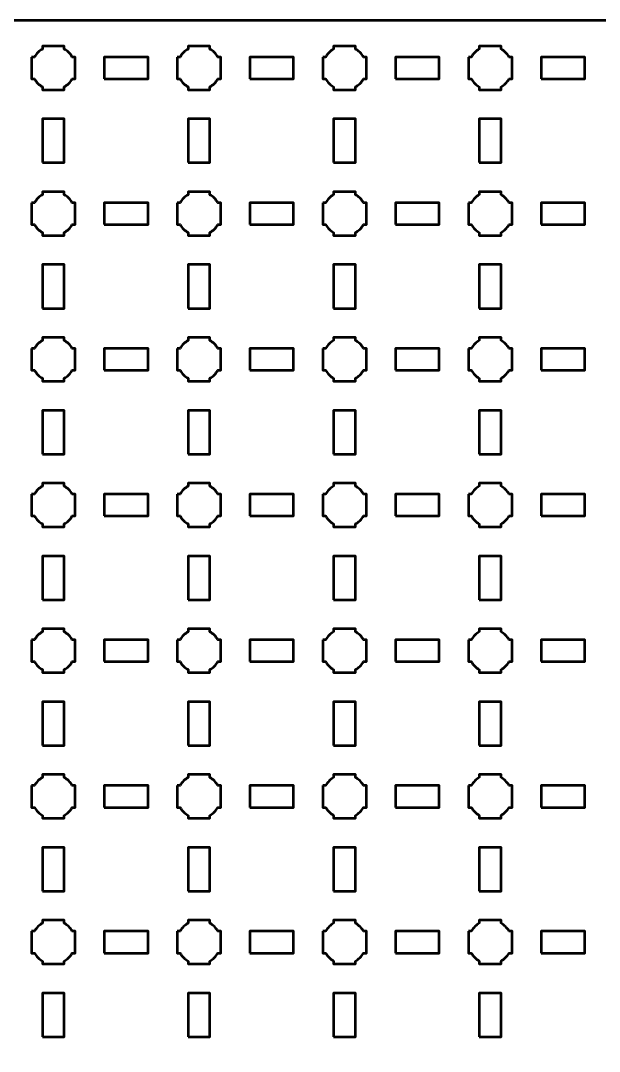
# Model space of a CAD drawing. Header units: centimetres. Extents: x -40.1 to 19.1, y -44.5 to 14.8.
# Drawn here: x -3.95 to 4, y 0.65 to 14.8 of the extents above; entities that cross this region are included whole.
import ezdxf

# ---------------------------------------------------------------- set-up
doc = ezdxf.new("R2010")
doc.units = ezdxf.units.CM
doc.header["$MEASUREMENT"] = 0
doc.layers.add('Layer 1', color=7, linetype='Continuous')

msp = doc.modelspace()

# ---------------------------------------------------------------- linework, layer by layer
at = {"layer": 'Layer 1', "color": 250, "lineweight": 53}
for points in [[(-2.8, 14), (-2.2, 14), (-2.2, 14.3), (-2.8, 14.3), (-2.8, 14)], [(-0.8, 14), (-0.2, 14), (-0.2, 14.3), (-0.8, 14.3), (-0.8, 14)], [(1.2, 14), (1.8, 14), (1.8, 14.3), (1.2, 14.3), (1.2, 14)], [(3.2, 14), (3.8, 14), (3.8, 14.3), (3.2, 14.3), (3.2, 14)], [(-3.65, 12.85), (-3.35, 12.85), (-3.35, 13.45), (-3.65, 13.45), (-3.65, 12.85)], [(-1.65, 12.85), (-1.35, 12.85), (-1.35, 13.45), (-1.65, 13.45), (-1.65, 12.85)], [(0.35, 12.85), (0.65, 12.85), (0.65, 13.45), (0.35, 13.45), (0.35, 12.85)], [(2.35, 12.85), (2.65, 12.85), (2.65, 13.45), (2.35, 13.45), (2.35, 12.85)], [(-2.8, 12), (-2.2, 12), (-2.2, 12.3), (-2.8, 12.3), (-2.8, 12)], [(-0.8, 12), (-0.2, 12), (-0.2, 12.3), (-0.8, 12.3), (-0.8, 12)], [(1.2, 12), (1.8, 12), (1.8, 12.3), (1.2, 12.3), (1.2, 12)], [(3.2, 12), (3.8, 12), (3.8, 12.3), (3.2, 12.3), (3.2, 12)], [(-3.65, 10.85), (-3.35, 10.85), (-3.35, 11.45), (-3.65, 11.45), (-3.65, 10.85)], [(-1.65, 10.85), (-1.35, 10.85), (-1.35, 11.45), (-1.65, 11.45), (-1.65, 10.85)], [(0.35, 10.85), (0.65, 10.85), (0.65, 11.45), (0.35, 11.45), (0.35, 10.85)], [(2.35, 10.85), (2.65, 10.85), (2.65, 11.45), (2.35, 11.45), (2.35, 10.85)], [(-2.8, 10), (-2.2, 10), (-2.2, 10.3), (-2.8, 10.3), (-2.8, 10)], [(-0.8, 10), (-0.2, 10), (-0.2, 10.3), (-0.8, 10.3), (-0.8, 10)], [(1.2, 10), (1.8, 10), (1.8, 10.3), (1.2, 10.3), (1.2, 10)], [(3.2, 10), (3.8, 10), (3.8, 10.3), (3.2, 10.3), (3.2, 10)], [(-3.65, 8.85), (-3.35, 8.85), (-3.35, 9.45), (-3.65, 9.45), (-3.65, 8.85)], [(-1.65, 8.85), (-1.35, 8.85), (-1.35, 9.45), (-1.65, 9.45), (-1.65, 8.85)], [(0.35, 8.85), (0.65, 8.85), (0.65, 9.45), (0.35, 9.45), (0.35, 8.85)], [(2.35, 8.85), (2.65, 8.85), (2.65, 9.45), (2.35, 9.45), (2.35, 8.85)], [(-2.8, 8), (-2.2, 8), (-2.2, 8.3), (-2.8, 8.3), (-2.8, 8)], [(-0.8, 8), (-0.2, 8), (-0.2, 8.3), (-0.8, 8.3), (-0.8, 8)], [(1.2, 8), (1.8, 8), (1.8, 8.3), (1.2, 8.3), (1.2, 8)], [(3.2, 8), (3.8, 8), (3.8, 8.3), (3.2, 8.3), (3.2, 8)], [(-3.65, 6.85), (-3.35, 6.85), (-3.35, 7.45), (-3.65, 7.45), (-3.65, 6.85)], [(-1.65, 6.85), (-1.35, 6.85), (-1.35, 7.45), (-1.65, 7.45), (-1.65, 6.85)], [(0.35, 6.85), (0.65, 6.85), (0.65, 7.45), (0.35, 7.45), (0.35, 6.85)], [(2.35, 6.85), (2.65, 6.85), (2.65, 7.45), (2.35, 7.45), (2.35, 6.85)], [(-2.8, 6), (-2.2, 6), (-2.2, 6.3), (-2.8, 6.3), (-2.8, 6)], [(-0.8, 6), (-0.2, 6), (-0.2, 6.3), (-0.8, 6.3), (-0.8, 6)], [(1.2, 6), (1.8, 6), (1.8, 6.3), (1.2, 6.3), (1.2, 6)], [(3.2, 6), (3.8, 6), (3.8, 6.3), (3.2, 6.3), (3.2, 6)], [(-3.65, 4.85), (-3.35, 4.85), (-3.35, 5.45), (-3.65, 5.45), (-3.65, 4.85)], [(-1.65, 4.85), (-1.35, 4.85), (-1.35, 5.45), (-1.65, 5.45), (-1.65, 4.85)], [(0.35, 4.85), (0.65, 4.85), (0.65, 5.45), (0.35, 5.45), (0.35, 4.85)], [(2.35, 4.85), (2.65, 4.85), (2.65, 5.45), (2.35, 5.45), (2.35, 4.85)], [(-2.8, 4), (-2.2, 4), (-2.2, 4.3), (-2.8, 4.3), (-2.8, 4)], [(-0.8, 4), (-0.2, 4), (-0.2, 4.3), (-0.8, 4.3), (-0.8, 4)], [(1.2, 4), (1.8, 4), (1.8, 4.3), (1.2, 4.3), (1.2, 4)], [(3.2, 4), (3.8, 4), (3.8, 4.3), (3.2, 4.3), (3.2, 4)], [(-3.65, 2.85), (-3.35, 2.85), (-3.35, 3.45), (-3.65, 3.45), (-3.65, 2.85)], [(-1.65, 2.85), (-1.35, 2.85), (-1.35, 3.45), (-1.65, 3.45), (-1.65, 2.85)], [(0.35, 2.85), (0.65, 2.85), (0.65, 3.45), (0.35, 3.45), (0.35, 2.85)], [(2.35, 2.85), (2.65, 2.85), (2.65, 3.45), (2.35, 3.45), (2.35, 2.85)], [(-2.8, 2), (-2.2, 2), (-2.2, 2.3), (-2.8, 2.3), (-2.8, 2)], [(-0.8, 2), (-0.2, 2), (-0.2, 2.3), (-0.8, 2.3), (-0.8, 2)], [(1.2, 2), (1.8, 2), (1.8, 2.3), (1.2, 2.3), (1.2, 2)], [(3.2, 2), (3.8, 2), (3.8, 2.3), (3.2, 2.3), (3.2, 2)], [(-3.65, 0.85), (-3.35, 0.85), (-3.35, 1.45), (-3.65, 1.45), (-3.65, 0.85)], [(-1.65, 0.85), (-1.35, 0.85), (-1.35, 1.45), (-1.65, 1.45), (-1.65, 0.85)], [(0.35, 0.85), (0.65, 0.85), (0.65, 1.45), (0.35, 1.45), (0.35, 0.85)], [(2.35, 0.85), (2.65, 0.85), (2.65, 1.45), (2.35, 1.45), (2.35, 0.85)]]:
    msp.add_lwpolyline(points, close=True, dxfattribs=at)
msp.add_open_spline([(-40.15, -44), (-40.15, -44), (-40.15, 14.3), (-40.15, 14.3), (-40.15, 14.3), (-40.15, 14.57609), (-39.92609, 14.8), (-39.65, 14.8), (-39.65, 14.8), (-39.65, 14.8), (18.65, 14.8), (18.65, 14.8), (18.65, 14.8), (18.92609, 14.8), (19.15, 14.57609), (19.15, 14.3), (19.15, 14.3), (19.15, 14.3), (19.15, -44), (19.15, -44), (19.15, -44), (19.15, -44.27609), (18.92609, -44.5), (18.65, -44.5), (18.65, -44.5), (18.65, -44.5), (-39.65, -44.5), (-39.65, -44.5), (-39.65, -44.5), (-39.92609, -44.5), (-40.15, -44.27609), (-40.15, -44)], degree=3, knots=[0, 0, 0, 0, 0.125, 0.125, 0.125, 0.125, 0.25, 0.25, 0.25, 0.25, 0.375, 0.375, 0.375, 0.375, 0.5, 0.5, 0.5, 0.5, 0.625, 0.625, 0.625, 0.625, 0.75, 0.75, 0.75, 0.75, 0.875, 0.875, 0.875, 0.875, 1, 1, 1, 1], dxfattribs=at)
at = {"layer": 'Layer 1', "lineweight": 53}
for points in [[(-3.8, 14.3), (-3.8, 14.3), (-3.75985, 14.3), (-3.75985, 14.3), (-3.75985, 14.3), (-3.7335, 14.34553), (-3.69553, 14.3835), (-3.65, 14.40985), (-3.65, 14.40985), (-3.65, 14.40985), (-3.65, 14.45), (-3.65, 14.45), (-3.65, 14.45), (-3.65, 14.45), (-3.5, 14.45), (-3.5, 14.45), (-3.5, 14.45), (-3.5, 14.45), (-3.35, 14.45), (-3.35, 14.45), (-3.35, 14.45), (-3.35, 14.45), (-3.35, 14.40985), (-3.35, 14.40985), (-3.35, 14.40985), (-3.30447, 14.3835), (-3.2665, 14.34553), (-3.24015, 14.3), (-3.24015, 14.3), (-3.24015, 14.3), (-3.2, 14.3), (-3.2, 14.3), (-3.2, 14.3), (-3.2, 14.3), (-3.2, 14.15), (-3.2, 14.15), (-3.2, 14.15), (-3.2, 14.15), (-3.2, 14), (-3.2, 14), (-3.2, 14), (-3.2, 14), (-3.24015, 14), (-3.24015, 14), (-3.24015, 14), (-3.2665, 13.95447), (-3.30447, 13.9165), (-3.35, 13.89015), (-3.35, 13.89015), (-3.35, 13.89015), (-3.35, 13.85), (-3.35, 13.85), (-3.35, 13.85), (-3.35, 13.85), (-3.5, 13.85), (-3.5, 13.85), (-3.5, 13.85), (-3.5, 13.85), (-3.65, 13.85), (-3.65, 13.85), (-3.65, 13.85), (-3.65, 13.85), (-3.65, 13.89015), (-3.65, 13.89015), (-3.65, 13.89015), (-3.69553, 13.9165), (-3.7335, 13.95447), (-3.75985, 14), (-3.75985, 14), (-3.75985, 14), (-3.8, 14), (-3.8, 14), (-3.8, 14), (-3.8, 14), (-3.8, 14.15), (-3.8, 14.15), (-3.8, 14.15), (-3.8, 14.15), (-3.8, 14.3), (-3.8, 14.3)], [(-1.8, 14.3), (-1.8, 14.3), (-1.75985, 14.3), (-1.75985, 14.3), (-1.75985, 14.3), (-1.7335, 14.34553), (-1.69553, 14.3835), (-1.65, 14.40985), (-1.65, 14.40985), (-1.65, 14.40985), (-1.65, 14.45), (-1.65, 14.45), (-1.65, 14.45), (-1.65, 14.45), (-1.5, 14.45), (-1.5, 14.45), (-1.5, 14.45), (-1.5, 14.45), (-1.35, 14.45), (-1.35, 14.45), (-1.35, 14.45), (-1.35, 14.45), (-1.35, 14.40985), (-1.35, 14.40985), (-1.35, 14.40985), (-1.30447, 14.3835), (-1.2665, 14.34553), (-1.24015, 14.3), (-1.24015, 14.3), (-1.24015, 14.3), (-1.2, 14.3), (-1.2, 14.3), (-1.2, 14.3), (-1.2, 14.3), (-1.2, 14.15), (-1.2, 14.15), (-1.2, 14.15), (-1.2, 14.15), (-1.2, 14), (-1.2, 14), (-1.2, 14), (-1.2, 14), (-1.24015, 14), (-1.24015, 14), (-1.24015, 14), (-1.2665, 13.95447), (-1.30447, 13.9165), (-1.35, 13.89015), (-1.35, 13.89015), (-1.35, 13.89015), (-1.35, 13.85), (-1.35, 13.85), (-1.35, 13.85), (-1.35, 13.85), (-1.5, 13.85), (-1.5, 13.85), (-1.5, 13.85), (-1.5, 13.85), (-1.65, 13.85), (-1.65, 13.85), (-1.65, 13.85), (-1.65, 13.85), (-1.65, 13.89015), (-1.65, 13.89015), (-1.65, 13.89015), (-1.69553, 13.9165), (-1.7335, 13.95447), (-1.75985, 14), (-1.75985, 14), (-1.75985, 14), (-1.8, 14), (-1.8, 14), (-1.8, 14), (-1.8, 14), (-1.8, 14.15), (-1.8, 14.15), (-1.8, 14.15), (-1.8, 14.15), (-1.8, 14.3), (-1.8, 14.3)], [(0.2, 14.3), (0.2, 14.3), (0.24015, 14.3), (0.24015, 14.3), (0.24015, 14.3), (0.2665, 14.34553), (0.30447, 14.3835), (0.35, 14.40985), (0.35, 14.40985), (0.35, 14.40985), (0.35, 14.45), (0.35, 14.45), (0.35, 14.45), (0.35, 14.45), (0.5, 14.45), (0.5, 14.45), (0.5, 14.45), (0.5, 14.45), (0.65, 14.45), (0.65, 14.45), (0.65, 14.45), (0.65, 14.45), (0.65, 14.40985), (0.65, 14.40985), (0.65, 14.40985), (0.69553, 14.3835), (0.7335, 14.34553), (0.75985, 14.3), (0.75985, 14.3), (0.75985, 14.3), (0.8, 14.3), (0.8, 14.3), (0.8, 14.3), (0.8, 14.3), (0.8, 14.15), (0.8, 14.15), (0.8, 14.15), (0.8, 14.15), (0.8, 14), (0.8, 14), (0.8, 14), (0.8, 14), (0.75985, 14), (0.75985, 14), (0.75985, 14), (0.7335, 13.95447), (0.69553, 13.9165), (0.65, 13.89015), (0.65, 13.89015), (0.65, 13.89015), (0.65, 13.85), (0.65, 13.85), (0.65, 13.85), (0.65, 13.85), (0.5, 13.85), (0.5, 13.85), (0.5, 13.85), (0.5, 13.85), (0.35, 13.85), (0.35, 13.85), (0.35, 13.85), (0.35, 13.85), (0.35, 13.89015), (0.35, 13.89015), (0.35, 13.89015), (0.30447, 13.9165), (0.2665, 13.95447), (0.24015, 14), (0.24015, 14), (0.24015, 14), (0.2, 14), (0.2, 14), (0.2, 14), (0.2, 14), (0.2, 14.15), (0.2, 14.15), (0.2, 14.15), (0.2, 14.15), (0.2, 14.3), (0.2, 14.3)], [(2.2, 14.3), (2.2, 14.3), (2.24015, 14.3), (2.24015, 14.3), (2.24015, 14.3), (2.2665, 14.34553), (2.30447, 14.3835), (2.35, 14.40985), (2.35, 14.40985), (2.35, 14.40985), (2.35, 14.45), (2.35, 14.45), (2.35, 14.45), (2.35, 14.45), (2.5, 14.45), (2.5, 14.45), (2.5, 14.45), (2.5, 14.45), (2.65, 14.45), (2.65, 14.45), (2.65, 14.45), (2.65, 14.45), (2.65, 14.40985), (2.65, 14.40985), (2.65, 14.40985), (2.69553, 14.3835), (2.7335, 14.34553), (2.75985, 14.3), (2.75985, 14.3), (2.75985, 14.3), (2.8, 14.3), (2.8, 14.3), (2.8, 14.3), (2.8, 14.3), (2.8, 14.15), (2.8, 14.15), (2.8, 14.15), (2.8, 14.15), (2.8, 14), (2.8, 14), (2.8, 14), (2.8, 14), (2.75985, 14), (2.75985, 14), (2.75985, 14), (2.7335, 13.95447), (2.69553, 13.9165), (2.65, 13.89015), (2.65, 13.89015), (2.65, 13.89015), (2.65, 13.85), (2.65, 13.85), (2.65, 13.85), (2.65, 13.85), (2.5, 13.85), (2.5, 13.85), (2.5, 13.85), (2.5, 13.85), (2.35, 13.85), (2.35, 13.85), (2.35, 13.85), (2.35, 13.85), (2.35, 13.89015), (2.35, 13.89015), (2.35, 13.89015), (2.30447, 13.9165), (2.2665, 13.95447), (2.24015, 14), (2.24015, 14), (2.24015, 14), (2.2, 14), (2.2, 14), (2.2, 14), (2.2, 14), (2.2, 14.15), (2.2, 14.15), (2.2, 14.15), (2.2, 14.15), (2.2, 14.3), (2.2, 14.3)], [(-3.8, 12.3), (-3.8, 12.3), (-3.75985, 12.3), (-3.75985, 12.3), (-3.75985, 12.3), (-3.7335, 12.34553), (-3.69553, 12.3835), (-3.65, 12.40985), (-3.65, 12.40985), (-3.65, 12.40985), (-3.65, 12.45), (-3.65, 12.45), (-3.65, 12.45), (-3.65, 12.45), (-3.5, 12.45), (-3.5, 12.45), (-3.5, 12.45), (-3.5, 12.45), (-3.35, 12.45), (-3.35, 12.45), (-3.35, 12.45), (-3.35, 12.45), (-3.35, 12.40985), (-3.35, 12.40985), (-3.35, 12.40985), (-3.30447, 12.3835), (-3.2665, 12.34553), (-3.24015, 12.3), (-3.24015, 12.3), (-3.24015, 12.3), (-3.2, 12.3), (-3.2, 12.3), (-3.2, 12.3), (-3.2, 12.3), (-3.2, 12.15), (-3.2, 12.15), (-3.2, 12.15), (-3.2, 12.15), (-3.2, 12), (-3.2, 12), (-3.2, 12), (-3.2, 12), (-3.24015, 12), (-3.24015, 12), (-3.24015, 12), (-3.2665, 11.95447), (-3.30447, 11.9165), (-3.35, 11.89015), (-3.35, 11.89015), (-3.35, 11.89015), (-3.35, 11.85), (-3.35, 11.85), (-3.35, 11.85), (-3.35, 11.85), (-3.5, 11.85), (-3.5, 11.85), (-3.5, 11.85), (-3.5, 11.85), (-3.65, 11.85), (-3.65, 11.85), (-3.65, 11.85), (-3.65, 11.85), (-3.65, 11.89015), (-3.65, 11.89015), (-3.65, 11.89015), (-3.69553, 11.9165), (-3.7335, 11.95447), (-3.75985, 12), (-3.75985, 12), (-3.75985, 12), (-3.8, 12), (-3.8, 12), (-3.8, 12), (-3.8, 12), (-3.8, 12.15), (-3.8, 12.15), (-3.8, 12.15), (-3.8, 12.15), (-3.8, 12.3), (-3.8, 12.3)], [(-1.8, 12.3), (-1.8, 12.3), (-1.75985, 12.3), (-1.75985, 12.3), (-1.75985, 12.3), (-1.7335, 12.34553), (-1.69553, 12.3835), (-1.65, 12.40985), (-1.65, 12.40985), (-1.65, 12.40985), (-1.65, 12.45), (-1.65, 12.45), (-1.65, 12.45), (-1.65, 12.45), (-1.5, 12.45), (-1.5, 12.45), (-1.5, 12.45), (-1.5, 12.45), (-1.35, 12.45), (-1.35, 12.45), (-1.35, 12.45), (-1.35, 12.45), (-1.35, 12.40985), (-1.35, 12.40985), (-1.35, 12.40985), (-1.30447, 12.3835), (-1.2665, 12.34553), (-1.24015, 12.3), (-1.24015, 12.3), (-1.24015, 12.3), (-1.2, 12.3), (-1.2, 12.3), (-1.2, 12.3), (-1.2, 12.3), (-1.2, 12.15), (-1.2, 12.15), (-1.2, 12.15), (-1.2, 12.15), (-1.2, 12), (-1.2, 12), (-1.2, 12), (-1.2, 12), (-1.24015, 12), (-1.24015, 12), (-1.24015, 12), (-1.2665, 11.95447), (-1.30447, 11.9165), (-1.35, 11.89015), (-1.35, 11.89015), (-1.35, 11.89015), (-1.35, 11.85), (-1.35, 11.85), (-1.35, 11.85), (-1.35, 11.85), (-1.5, 11.85), (-1.5, 11.85), (-1.5, 11.85), (-1.5, 11.85), (-1.65, 11.85), (-1.65, 11.85), (-1.65, 11.85), (-1.65, 11.85), (-1.65, 11.89015), (-1.65, 11.89015), (-1.65, 11.89015), (-1.69553, 11.9165), (-1.7335, 11.95447), (-1.75985, 12), (-1.75985, 12), (-1.75985, 12), (-1.8, 12), (-1.8, 12), (-1.8, 12), (-1.8, 12), (-1.8, 12.15), (-1.8, 12.15), (-1.8, 12.15), (-1.8, 12.15), (-1.8, 12.3), (-1.8, 12.3)], [(0.2, 12.3), (0.2, 12.3), (0.24015, 12.3), (0.24015, 12.3), (0.24015, 12.3), (0.2665, 12.34553), (0.30447, 12.3835), (0.35, 12.40985), (0.35, 12.40985), (0.35, 12.40985), (0.35, 12.45), (0.35, 12.45), (0.35, 12.45), (0.35, 12.45), (0.5, 12.45), (0.5, 12.45), (0.5, 12.45), (0.5, 12.45), (0.65, 12.45), (0.65, 12.45), (0.65, 12.45), (0.65, 12.45), (0.65, 12.40985), (0.65, 12.40985), (0.65, 12.40985), (0.69553, 12.3835), (0.7335, 12.34553), (0.75985, 12.3), (0.75985, 12.3), (0.75985, 12.3), (0.8, 12.3), (0.8, 12.3), (0.8, 12.3), (0.8, 12.3), (0.8, 12.15), (0.8, 12.15), (0.8, 12.15), (0.8, 12.15), (0.8, 12), (0.8, 12), (0.8, 12), (0.8, 12), (0.75985, 12), (0.75985, 12), (0.75985, 12), (0.7335, 11.95447), (0.69553, 11.9165), (0.65, 11.89015), (0.65, 11.89015), (0.65, 11.89015), (0.65, 11.85), (0.65, 11.85), (0.65, 11.85), (0.65, 11.85), (0.5, 11.85), (0.5, 11.85), (0.5, 11.85), (0.5, 11.85), (0.35, 11.85), (0.35, 11.85), (0.35, 11.85), (0.35, 11.85), (0.35, 11.89015), (0.35, 11.89015), (0.35, 11.89015), (0.30447, 11.9165), (0.2665, 11.95447), (0.24015, 12), (0.24015, 12), (0.24015, 12), (0.2, 12), (0.2, 12), (0.2, 12), (0.2, 12), (0.2, 12.15), (0.2, 12.15), (0.2, 12.15), (0.2, 12.15), (0.2, 12.3), (0.2, 12.3)], [(2.2, 12.3), (2.2, 12.3), (2.24015, 12.3), (2.24015, 12.3), (2.24015, 12.3), (2.2665, 12.34553), (2.30447, 12.3835), (2.35, 12.40985), (2.35, 12.40985), (2.35, 12.40985), (2.35, 12.45), (2.35, 12.45), (2.35, 12.45), (2.35, 12.45), (2.5, 12.45), (2.5, 12.45), (2.5, 12.45), (2.5, 12.45), (2.65, 12.45), (2.65, 12.45), (2.65, 12.45), (2.65, 12.45), (2.65, 12.40985), (2.65, 12.40985), (2.65, 12.40985), (2.69553, 12.3835), (2.7335, 12.34553), (2.75985, 12.3), (2.75985, 12.3), (2.75985, 12.3), (2.8, 12.3), (2.8, 12.3), (2.8, 12.3), (2.8, 12.3), (2.8, 12.15), (2.8, 12.15), (2.8, 12.15), (2.8, 12.15), (2.8, 12), (2.8, 12), (2.8, 12), (2.8, 12), (2.75985, 12), (2.75985, 12), (2.75985, 12), (2.7335, 11.95447), (2.69553, 11.9165), (2.65, 11.89015), (2.65, 11.89015), (2.65, 11.89015), (2.65, 11.85), (2.65, 11.85), (2.65, 11.85), (2.65, 11.85), (2.5, 11.85), (2.5, 11.85), (2.5, 11.85), (2.5, 11.85), (2.35, 11.85), (2.35, 11.85), (2.35, 11.85), (2.35, 11.85), (2.35, 11.89015), (2.35, 11.89015), (2.35, 11.89015), (2.30447, 11.9165), (2.2665, 11.95447), (2.24015, 12), (2.24015, 12), (2.24015, 12), (2.2, 12), (2.2, 12), (2.2, 12), (2.2, 12), (2.2, 12.15), (2.2, 12.15), (2.2, 12.15), (2.2, 12.15), (2.2, 12.3), (2.2, 12.3)], [(-3.8, 10.3), (-3.8, 10.3), (-3.75985, 10.3), (-3.75985, 10.3), (-3.75985, 10.3), (-3.7335, 10.34553), (-3.69553, 10.3835), (-3.65, 10.40985), (-3.65, 10.40985), (-3.65, 10.40985), (-3.65, 10.45), (-3.65, 10.45), (-3.65, 10.45), (-3.65, 10.45), (-3.5, 10.45), (-3.5, 10.45), (-3.5, 10.45), (-3.5, 10.45), (-3.35, 10.45), (-3.35, 10.45), (-3.35, 10.45), (-3.35, 10.45), (-3.35, 10.40985), (-3.35, 10.40985), (-3.35, 10.40985), (-3.30447, 10.3835), (-3.2665, 10.34553), (-3.24015, 10.3), (-3.24015, 10.3), (-3.24015, 10.3), (-3.2, 10.3), (-3.2, 10.3), (-3.2, 10.3), (-3.2, 10.3), (-3.2, 10.15), (-3.2, 10.15), (-3.2, 10.15), (-3.2, 10.15), (-3.2, 10), (-3.2, 10), (-3.2, 10), (-3.2, 10), (-3.24015, 10), (-3.24015, 10), (-3.24015, 10), (-3.2665, 9.95447), (-3.30447, 9.9165), (-3.35, 9.89015), (-3.35, 9.89015), (-3.35, 9.89015), (-3.35, 9.85), (-3.35, 9.85), (-3.35, 9.85), (-3.35, 9.85), (-3.5, 9.85), (-3.5, 9.85), (-3.5, 9.85), (-3.5, 9.85), (-3.65, 9.85), (-3.65, 9.85), (-3.65, 9.85), (-3.65, 9.85), (-3.65, 9.89015), (-3.65, 9.89015), (-3.65, 9.89015), (-3.69553, 9.9165), (-3.7335, 9.95447), (-3.75985, 10), (-3.75985, 10), (-3.75985, 10), (-3.8, 10), (-3.8, 10), (-3.8, 10), (-3.8, 10), (-3.8, 10.15), (-3.8, 10.15), (-3.8, 10.15), (-3.8, 10.15), (-3.8, 10.3), (-3.8, 10.3)], [(-1.8, 10.3), (-1.8, 10.3), (-1.75985, 10.3), (-1.75985, 10.3), (-1.75985, 10.3), (-1.7335, 10.34553), (-1.69553, 10.3835), (-1.65, 10.40985), (-1.65, 10.40985), (-1.65, 10.40985), (-1.65, 10.45), (-1.65, 10.45), (-1.65, 10.45), (-1.65, 10.45), (-1.5, 10.45), (-1.5, 10.45), (-1.5, 10.45), (-1.5, 10.45), (-1.35, 10.45), (-1.35, 10.45), (-1.35, 10.45), (-1.35, 10.45), (-1.35, 10.40985), (-1.35, 10.40985), (-1.35, 10.40985), (-1.30447, 10.3835), (-1.2665, 10.34553), (-1.24015, 10.3), (-1.24015, 10.3), (-1.24015, 10.3), (-1.2, 10.3), (-1.2, 10.3), (-1.2, 10.3), (-1.2, 10.3), (-1.2, 10.15), (-1.2, 10.15), (-1.2, 10.15), (-1.2, 10.15), (-1.2, 10), (-1.2, 10), (-1.2, 10), (-1.2, 10), (-1.24015, 10), (-1.24015, 10), (-1.24015, 10), (-1.2665, 9.95447), (-1.30447, 9.9165), (-1.35, 9.89015), (-1.35, 9.89015), (-1.35, 9.89015), (-1.35, 9.85), (-1.35, 9.85), (-1.35, 9.85), (-1.35, 9.85), (-1.5, 9.85), (-1.5, 9.85), (-1.5, 9.85), (-1.5, 9.85), (-1.65, 9.85), (-1.65, 9.85), (-1.65, 9.85), (-1.65, 9.85), (-1.65, 9.89015), (-1.65, 9.89015), (-1.65, 9.89015), (-1.69553, 9.9165), (-1.7335, 9.95447), (-1.75985, 10), (-1.75985, 10), (-1.75985, 10), (-1.8, 10), (-1.8, 10), (-1.8, 10), (-1.8, 10), (-1.8, 10.15), (-1.8, 10.15), (-1.8, 10.15), (-1.8, 10.15), (-1.8, 10.3), (-1.8, 10.3)], [(0.2, 10.3), (0.2, 10.3), (0.24015, 10.3), (0.24015, 10.3), (0.24015, 10.3), (0.2665, 10.34553), (0.30447, 10.3835), (0.35, 10.40985), (0.35, 10.40985), (0.35, 10.40985), (0.35, 10.45), (0.35, 10.45), (0.35, 10.45), (0.35, 10.45), (0.5, 10.45), (0.5, 10.45), (0.5, 10.45), (0.5, 10.45), (0.65, 10.45), (0.65, 10.45), (0.65, 10.45), (0.65, 10.45), (0.65, 10.40985), (0.65, 10.40985), (0.65, 10.40985), (0.69553, 10.3835), (0.7335, 10.34553), (0.75985, 10.3), (0.75985, 10.3), (0.75985, 10.3), (0.8, 10.3), (0.8, 10.3), (0.8, 10.3), (0.8, 10.3), (0.8, 10.15), (0.8, 10.15), (0.8, 10.15), (0.8, 10.15), (0.8, 10), (0.8, 10), (0.8, 10), (0.8, 10), (0.75985, 10), (0.75985, 10), (0.75985, 10), (0.7335, 9.95447), (0.69553, 9.9165), (0.65, 9.89015), (0.65, 9.89015), (0.65, 9.89015), (0.65, 9.85), (0.65, 9.85), (0.65, 9.85), (0.65, 9.85), (0.5, 9.85), (0.5, 9.85), (0.5, 9.85), (0.5, 9.85), (0.35, 9.85), (0.35, 9.85), (0.35, 9.85), (0.35, 9.85), (0.35, 9.89015), (0.35, 9.89015), (0.35, 9.89015), (0.30447, 9.9165), (0.2665, 9.95447), (0.24015, 10), (0.24015, 10), (0.24015, 10), (0.2, 10), (0.2, 10), (0.2, 10), (0.2, 10), (0.2, 10.15), (0.2, 10.15), (0.2, 10.15), (0.2, 10.15), (0.2, 10.3), (0.2, 10.3)], [(2.2, 10.3), (2.2, 10.3), (2.24015, 10.3), (2.24015, 10.3), (2.24015, 10.3), (2.2665, 10.34553), (2.30447, 10.3835), (2.35, 10.40985), (2.35, 10.40985), (2.35, 10.40985), (2.35, 10.45), (2.35, 10.45), (2.35, 10.45), (2.35, 10.45), (2.5, 10.45), (2.5, 10.45), (2.5, 10.45), (2.5, 10.45), (2.65, 10.45), (2.65, 10.45), (2.65, 10.45), (2.65, 10.45), (2.65, 10.40985), (2.65, 10.40985), (2.65, 10.40985), (2.69553, 10.3835), (2.7335, 10.34553), (2.75985, 10.3), (2.75985, 10.3), (2.75985, 10.3), (2.8, 10.3), (2.8, 10.3), (2.8, 10.3), (2.8, 10.3), (2.8, 10.15), (2.8, 10.15), (2.8, 10.15), (2.8, 10.15), (2.8, 10), (2.8, 10), (2.8, 10), (2.8, 10), (2.75985, 10), (2.75985, 10), (2.75985, 10), (2.7335, 9.95447), (2.69553, 9.9165), (2.65, 9.89015), (2.65, 9.89015), (2.65, 9.89015), (2.65, 9.85), (2.65, 9.85), (2.65, 9.85), (2.65, 9.85), (2.5, 9.85), (2.5, 9.85), (2.5, 9.85), (2.5, 9.85), (2.35, 9.85), (2.35, 9.85), (2.35, 9.85), (2.35, 9.85), (2.35, 9.89015), (2.35, 9.89015), (2.35, 9.89015), (2.30447, 9.9165), (2.2665, 9.95447), (2.24015, 10), (2.24015, 10), (2.24015, 10), (2.2, 10), (2.2, 10), (2.2, 10), (2.2, 10), (2.2, 10.15), (2.2, 10.15), (2.2, 10.15), (2.2, 10.15), (2.2, 10.3), (2.2, 10.3)], [(-3.8, 8.3), (-3.8, 8.3), (-3.75985, 8.3), (-3.75985, 8.3), (-3.75985, 8.3), (-3.7335, 8.34553), (-3.69553, 8.3835), (-3.65, 8.40985), (-3.65, 8.40985), (-3.65, 8.40985), (-3.65, 8.45), (-3.65, 8.45), (-3.65, 8.45), (-3.65, 8.45), (-3.5, 8.45), (-3.5, 8.45), (-3.5, 8.45), (-3.5, 8.45), (-3.35, 8.45), (-3.35, 8.45), (-3.35, 8.45), (-3.35, 8.45), (-3.35, 8.40985), (-3.35, 8.40985), (-3.35, 8.40985), (-3.30447, 8.3835), (-3.2665, 8.34553), (-3.24015, 8.3), (-3.24015, 8.3), (-3.24015, 8.3), (-3.2, 8.3), (-3.2, 8.3), (-3.2, 8.3), (-3.2, 8.3), (-3.2, 8.15), (-3.2, 8.15), (-3.2, 8.15), (-3.2, 8.15), (-3.2, 8), (-3.2, 8), (-3.2, 8), (-3.2, 8), (-3.24015, 8), (-3.24015, 8), (-3.24015, 8), (-3.2665, 7.95447), (-3.30447, 7.9165), (-3.35, 7.89015), (-3.35, 7.89015), (-3.35, 7.89015), (-3.35, 7.85), (-3.35, 7.85), (-3.35, 7.85), (-3.35, 7.85), (-3.5, 7.85), (-3.5, 7.85), (-3.5, 7.85), (-3.5, 7.85), (-3.65, 7.85), (-3.65, 7.85), (-3.65, 7.85), (-3.65, 7.85), (-3.65, 7.89015), (-3.65, 7.89015), (-3.65, 7.89015), (-3.69553, 7.9165), (-3.7335, 7.95447), (-3.75985, 8), (-3.75985, 8), (-3.75985, 8), (-3.8, 8), (-3.8, 8), (-3.8, 8), (-3.8, 8), (-3.8, 8.15), (-3.8, 8.15), (-3.8, 8.15), (-3.8, 8.15), (-3.8, 8.3), (-3.8, 8.3)], [(-1.8, 8.3), (-1.8, 8.3), (-1.75985, 8.3), (-1.75985, 8.3), (-1.75985, 8.3), (-1.7335, 8.34553), (-1.69553, 8.3835), (-1.65, 8.40985), (-1.65, 8.40985), (-1.65, 8.40985), (-1.65, 8.45), (-1.65, 8.45), (-1.65, 8.45), (-1.65, 8.45), (-1.5, 8.45), (-1.5, 8.45), (-1.5, 8.45), (-1.5, 8.45), (-1.35, 8.45), (-1.35, 8.45), (-1.35, 8.45), (-1.35, 8.45), (-1.35, 8.40985), (-1.35, 8.40985), (-1.35, 8.40985), (-1.30447, 8.3835), (-1.2665, 8.34553), (-1.24015, 8.3), (-1.24015, 8.3), (-1.24015, 8.3), (-1.2, 8.3), (-1.2, 8.3), (-1.2, 8.3), (-1.2, 8.3), (-1.2, 8.15), (-1.2, 8.15), (-1.2, 8.15), (-1.2, 8.15), (-1.2, 8), (-1.2, 8), (-1.2, 8), (-1.2, 8), (-1.24015, 8), (-1.24015, 8), (-1.24015, 8), (-1.2665, 7.95447), (-1.30447, 7.9165), (-1.35, 7.89015), (-1.35, 7.89015), (-1.35, 7.89015), (-1.35, 7.85), (-1.35, 7.85), (-1.35, 7.85), (-1.35, 7.85), (-1.5, 7.85), (-1.5, 7.85), (-1.5, 7.85), (-1.5, 7.85), (-1.65, 7.85), (-1.65, 7.85), (-1.65, 7.85), (-1.65, 7.85), (-1.65, 7.89015), (-1.65, 7.89015), (-1.65, 7.89015), (-1.69553, 7.9165), (-1.7335, 7.95447), (-1.75985, 8), (-1.75985, 8), (-1.75985, 8), (-1.8, 8), (-1.8, 8), (-1.8, 8), (-1.8, 8), (-1.8, 8.15), (-1.8, 8.15), (-1.8, 8.15), (-1.8, 8.15), (-1.8, 8.3), (-1.8, 8.3)], [(0.2, 8.3), (0.2, 8.3), (0.24015, 8.3), (0.24015, 8.3), (0.24015, 8.3), (0.2665, 8.34553), (0.30447, 8.3835), (0.35, 8.40985), (0.35, 8.40985), (0.35, 8.40985), (0.35, 8.45), (0.35, 8.45), (0.35, 8.45), (0.35, 8.45), (0.5, 8.45), (0.5, 8.45), (0.5, 8.45), (0.5, 8.45), (0.65, 8.45), (0.65, 8.45), (0.65, 8.45), (0.65, 8.45), (0.65, 8.40985), (0.65, 8.40985), (0.65, 8.40985), (0.69553, 8.3835), (0.7335, 8.34553), (0.75985, 8.3), (0.75985, 8.3), (0.75985, 8.3), (0.8, 8.3), (0.8, 8.3), (0.8, 8.3), (0.8, 8.3), (0.8, 8.15), (0.8, 8.15), (0.8, 8.15), (0.8, 8.15), (0.8, 8), (0.8, 8), (0.8, 8), (0.8, 8), (0.75985, 8), (0.75985, 8), (0.75985, 8), (0.7335, 7.95447), (0.69553, 7.9165), (0.65, 7.89015), (0.65, 7.89015), (0.65, 7.89015), (0.65, 7.85), (0.65, 7.85), (0.65, 7.85), (0.65, 7.85), (0.5, 7.85), (0.5, 7.85), (0.5, 7.85), (0.5, 7.85), (0.35, 7.85), (0.35, 7.85), (0.35, 7.85), (0.35, 7.85), (0.35, 7.89015), (0.35, 7.89015), (0.35, 7.89015), (0.30447, 7.9165), (0.2665, 7.95447), (0.24015, 8), (0.24015, 8), (0.24015, 8), (0.2, 8), (0.2, 8), (0.2, 8), (0.2, 8), (0.2, 8.15), (0.2, 8.15), (0.2, 8.15), (0.2, 8.15), (0.2, 8.3), (0.2, 8.3)], [(2.2, 8.3), (2.2, 8.3), (2.24015, 8.3), (2.24015, 8.3), (2.24015, 8.3), (2.2665, 8.34553), (2.30447, 8.3835), (2.35, 8.40985), (2.35, 8.40985), (2.35, 8.40985), (2.35, 8.45), (2.35, 8.45), (2.35, 8.45), (2.35, 8.45), (2.5, 8.45), (2.5, 8.45), (2.5, 8.45), (2.5, 8.45), (2.65, 8.45), (2.65, 8.45), (2.65, 8.45), (2.65, 8.45), (2.65, 8.40985), (2.65, 8.40985), (2.65, 8.40985), (2.69553, 8.3835), (2.7335, 8.34553), (2.75985, 8.3), (2.75985, 8.3), (2.75985, 8.3), (2.8, 8.3), (2.8, 8.3), (2.8, 8.3), (2.8, 8.3), (2.8, 8.15), (2.8, 8.15), (2.8, 8.15), (2.8, 8.15), (2.8, 8), (2.8, 8), (2.8, 8), (2.8, 8), (2.75985, 8), (2.75985, 8), (2.75985, 8), (2.7335, 7.95447), (2.69553, 7.9165), (2.65, 7.89015), (2.65, 7.89015), (2.65, 7.89015), (2.65, 7.85), (2.65, 7.85), (2.65, 7.85), (2.65, 7.85), (2.5, 7.85), (2.5, 7.85), (2.5, 7.85), (2.5, 7.85), (2.35, 7.85), (2.35, 7.85), (2.35, 7.85), (2.35, 7.85), (2.35, 7.89015), (2.35, 7.89015), (2.35, 7.89015), (2.30447, 7.9165), (2.2665, 7.95447), (2.24015, 8), (2.24015, 8), (2.24015, 8), (2.2, 8), (2.2, 8), (2.2, 8), (2.2, 8), (2.2, 8.15), (2.2, 8.15), (2.2, 8.15), (2.2, 8.15), (2.2, 8.3), (2.2, 8.3)], [(-3.8, 6.3), (-3.8, 6.3), (-3.75985, 6.3), (-3.75985, 6.3), (-3.75985, 6.3), (-3.7335, 6.34553), (-3.69553, 6.3835), (-3.65, 6.40985), (-3.65, 6.40985), (-3.65, 6.40985), (-3.65, 6.45), (-3.65, 6.45), (-3.65, 6.45), (-3.65, 6.45), (-3.5, 6.45), (-3.5, 6.45), (-3.5, 6.45), (-3.5, 6.45), (-3.35, 6.45), (-3.35, 6.45), (-3.35, 6.45), (-3.35, 6.45), (-3.35, 6.40985), (-3.35, 6.40985), (-3.35, 6.40985), (-3.30447, 6.3835), (-3.2665, 6.34553), (-3.24015, 6.3), (-3.24015, 6.3), (-3.24015, 6.3), (-3.2, 6.3), (-3.2, 6.3), (-3.2, 6.3), (-3.2, 6.3), (-3.2, 6.15), (-3.2, 6.15), (-3.2, 6.15), (-3.2, 6.15), (-3.2, 6), (-3.2, 6), (-3.2, 6), (-3.2, 6), (-3.24015, 6), (-3.24015, 6), (-3.24015, 6), (-3.2665, 5.95447), (-3.30447, 5.9165), (-3.35, 5.89015), (-3.35, 5.89015), (-3.35, 5.89015), (-3.35, 5.85), (-3.35, 5.85), (-3.35, 5.85), (-3.35, 5.85), (-3.5, 5.85), (-3.5, 5.85), (-3.5, 5.85), (-3.5, 5.85), (-3.65, 5.85), (-3.65, 5.85), (-3.65, 5.85), (-3.65, 5.85), (-3.65, 5.89015), (-3.65, 5.89015), (-3.65, 5.89015), (-3.69553, 5.9165), (-3.7335, 5.95447), (-3.75985, 6), (-3.75985, 6), (-3.75985, 6), (-3.8, 6), (-3.8, 6), (-3.8, 6), (-3.8, 6), (-3.8, 6.15), (-3.8, 6.15), (-3.8, 6.15), (-3.8, 6.15), (-3.8, 6.3), (-3.8, 6.3)], [(-1.8, 6.3), (-1.8, 6.3), (-1.75985, 6.3), (-1.75985, 6.3), (-1.75985, 6.3), (-1.7335, 6.34553), (-1.69553, 6.3835), (-1.65, 6.40985), (-1.65, 6.40985), (-1.65, 6.40985), (-1.65, 6.45), (-1.65, 6.45), (-1.65, 6.45), (-1.65, 6.45), (-1.5, 6.45), (-1.5, 6.45), (-1.5, 6.45), (-1.5, 6.45), (-1.35, 6.45), (-1.35, 6.45), (-1.35, 6.45), (-1.35, 6.45), (-1.35, 6.40985), (-1.35, 6.40985), (-1.35, 6.40985), (-1.30447, 6.3835), (-1.2665, 6.34553), (-1.24015, 6.3), (-1.24015, 6.3), (-1.24015, 6.3), (-1.2, 6.3), (-1.2, 6.3), (-1.2, 6.3), (-1.2, 6.3), (-1.2, 6.15), (-1.2, 6.15), (-1.2, 6.15), (-1.2, 6.15), (-1.2, 6), (-1.2, 6), (-1.2, 6), (-1.2, 6), (-1.24015, 6), (-1.24015, 6), (-1.24015, 6), (-1.2665, 5.95447), (-1.30447, 5.9165), (-1.35, 5.89015), (-1.35, 5.89015), (-1.35, 5.89015), (-1.35, 5.85), (-1.35, 5.85), (-1.35, 5.85), (-1.35, 5.85), (-1.5, 5.85), (-1.5, 5.85), (-1.5, 5.85), (-1.5, 5.85), (-1.65, 5.85), (-1.65, 5.85), (-1.65, 5.85), (-1.65, 5.85), (-1.65, 5.89015), (-1.65, 5.89015), (-1.65, 5.89015), (-1.69553, 5.9165), (-1.7335, 5.95447), (-1.75985, 6), (-1.75985, 6), (-1.75985, 6), (-1.8, 6), (-1.8, 6), (-1.8, 6), (-1.8, 6), (-1.8, 6.15), (-1.8, 6.15), (-1.8, 6.15), (-1.8, 6.15), (-1.8, 6.3), (-1.8, 6.3)], [(0.2, 6.3), (0.2, 6.3), (0.24015, 6.3), (0.24015, 6.3), (0.24015, 6.3), (0.2665, 6.34553), (0.30447, 6.3835), (0.35, 6.40985), (0.35, 6.40985), (0.35, 6.40985), (0.35, 6.45), (0.35, 6.45), (0.35, 6.45), (0.35, 6.45), (0.5, 6.45), (0.5, 6.45), (0.5, 6.45), (0.5, 6.45), (0.65, 6.45), (0.65, 6.45), (0.65, 6.45), (0.65, 6.45), (0.65, 6.40985), (0.65, 6.40985), (0.65, 6.40985), (0.69553, 6.3835), (0.7335, 6.34553), (0.75985, 6.3), (0.75985, 6.3), (0.75985, 6.3), (0.8, 6.3), (0.8, 6.3), (0.8, 6.3), (0.8, 6.3), (0.8, 6.15), (0.8, 6.15), (0.8, 6.15), (0.8, 6.15), (0.8, 6), (0.8, 6), (0.8, 6), (0.8, 6), (0.75985, 6), (0.75985, 6), (0.75985, 6), (0.7335, 5.95447), (0.69553, 5.9165), (0.65, 5.89015), (0.65, 5.89015), (0.65, 5.89015), (0.65, 5.85), (0.65, 5.85), (0.65, 5.85), (0.65, 5.85), (0.5, 5.85), (0.5, 5.85), (0.5, 5.85), (0.5, 5.85), (0.35, 5.85), (0.35, 5.85), (0.35, 5.85), (0.35, 5.85), (0.35, 5.89015), (0.35, 5.89015), (0.35, 5.89015), (0.30447, 5.9165), (0.2665, 5.95447), (0.24015, 6), (0.24015, 6), (0.24015, 6), (0.2, 6), (0.2, 6), (0.2, 6), (0.2, 6), (0.2, 6.15), (0.2, 6.15), (0.2, 6.15), (0.2, 6.15), (0.2, 6.3), (0.2, 6.3)], [(2.2, 6.3), (2.2, 6.3), (2.24015, 6.3), (2.24015, 6.3), (2.24015, 6.3), (2.2665, 6.34553), (2.30447, 6.3835), (2.35, 6.40985), (2.35, 6.40985), (2.35, 6.40985), (2.35, 6.45), (2.35, 6.45), (2.35, 6.45), (2.35, 6.45), (2.5, 6.45), (2.5, 6.45), (2.5, 6.45), (2.5, 6.45), (2.65, 6.45), (2.65, 6.45), (2.65, 6.45), (2.65, 6.45), (2.65, 6.40985), (2.65, 6.40985), (2.65, 6.40985), (2.69553, 6.3835), (2.7335, 6.34553), (2.75985, 6.3), (2.75985, 6.3), (2.75985, 6.3), (2.8, 6.3), (2.8, 6.3), (2.8, 6.3), (2.8, 6.3), (2.8, 6.15), (2.8, 6.15), (2.8, 6.15), (2.8, 6.15), (2.8, 6), (2.8, 6), (2.8, 6), (2.8, 6), (2.75985, 6), (2.75985, 6), (2.75985, 6), (2.7335, 5.95447), (2.69553, 5.9165), (2.65, 5.89015), (2.65, 5.89015), (2.65, 5.89015), (2.65, 5.85), (2.65, 5.85), (2.65, 5.85), (2.65, 5.85), (2.5, 5.85), (2.5, 5.85), (2.5, 5.85), (2.5, 5.85), (2.35, 5.85), (2.35, 5.85), (2.35, 5.85), (2.35, 5.85), (2.35, 5.89015), (2.35, 5.89015), (2.35, 5.89015), (2.30447, 5.9165), (2.2665, 5.95447), (2.24015, 6), (2.24015, 6), (2.24015, 6), (2.2, 6), (2.2, 6), (2.2, 6), (2.2, 6), (2.2, 6.15), (2.2, 6.15), (2.2, 6.15), (2.2, 6.15), (2.2, 6.3), (2.2, 6.3)], [(-3.8, 4.3), (-3.8, 4.3), (-3.75985, 4.3), (-3.75985, 4.3), (-3.75985, 4.3), (-3.7335, 4.34553), (-3.69553, 4.3835), (-3.65, 4.40985), (-3.65, 4.40985), (-3.65, 4.40985), (-3.65, 4.45), (-3.65, 4.45), (-3.65, 4.45), (-3.65, 4.45), (-3.5, 4.45), (-3.5, 4.45), (-3.5, 4.45), (-3.5, 4.45), (-3.35, 4.45), (-3.35, 4.45), (-3.35, 4.45), (-3.35, 4.45), (-3.35, 4.40985), (-3.35, 4.40985), (-3.35, 4.40985), (-3.30447, 4.3835), (-3.2665, 4.34553), (-3.24015, 4.3), (-3.24015, 4.3), (-3.24015, 4.3), (-3.2, 4.3), (-3.2, 4.3), (-3.2, 4.3), (-3.2, 4.3), (-3.2, 4.15), (-3.2, 4.15), (-3.2, 4.15), (-3.2, 4.15), (-3.2, 4), (-3.2, 4), (-3.2, 4), (-3.2, 4), (-3.24015, 4), (-3.24015, 4), (-3.24015, 4), (-3.2665, 3.95447), (-3.30447, 3.9165), (-3.35, 3.89015), (-3.35, 3.89015), (-3.35, 3.89015), (-3.35, 3.85), (-3.35, 3.85), (-3.35, 3.85), (-3.35, 3.85), (-3.5, 3.85), (-3.5, 3.85), (-3.5, 3.85), (-3.5, 3.85), (-3.65, 3.85), (-3.65, 3.85), (-3.65, 3.85), (-3.65, 3.85), (-3.65, 3.89015), (-3.65, 3.89015), (-3.65, 3.89015), (-3.69553, 3.9165), (-3.7335, 3.95447), (-3.75985, 4), (-3.75985, 4), (-3.75985, 4), (-3.8, 4), (-3.8, 4), (-3.8, 4), (-3.8, 4), (-3.8, 4.15), (-3.8, 4.15), (-3.8, 4.15), (-3.8, 4.15), (-3.8, 4.3), (-3.8, 4.3)], [(-1.8, 4.3), (-1.8, 4.3), (-1.75985, 4.3), (-1.75985, 4.3), (-1.75985, 4.3), (-1.7335, 4.34553), (-1.69553, 4.3835), (-1.65, 4.40985), (-1.65, 4.40985), (-1.65, 4.40985), (-1.65, 4.45), (-1.65, 4.45), (-1.65, 4.45), (-1.65, 4.45), (-1.5, 4.45), (-1.5, 4.45), (-1.5, 4.45), (-1.5, 4.45), (-1.35, 4.45), (-1.35, 4.45), (-1.35, 4.45), (-1.35, 4.45), (-1.35, 4.40985), (-1.35, 4.40985), (-1.35, 4.40985), (-1.30447, 4.3835), (-1.2665, 4.34553), (-1.24015, 4.3), (-1.24015, 4.3), (-1.24015, 4.3), (-1.2, 4.3), (-1.2, 4.3), (-1.2, 4.3), (-1.2, 4.3), (-1.2, 4.15), (-1.2, 4.15), (-1.2, 4.15), (-1.2, 4.15), (-1.2, 4), (-1.2, 4), (-1.2, 4), (-1.2, 4), (-1.24015, 4), (-1.24015, 4), (-1.24015, 4), (-1.2665, 3.95447), (-1.30447, 3.9165), (-1.35, 3.89015), (-1.35, 3.89015), (-1.35, 3.89015), (-1.35, 3.85), (-1.35, 3.85), (-1.35, 3.85), (-1.35, 3.85), (-1.5, 3.85), (-1.5, 3.85), (-1.5, 3.85), (-1.5, 3.85), (-1.65, 3.85), (-1.65, 3.85), (-1.65, 3.85), (-1.65, 3.85), (-1.65, 3.89015), (-1.65, 3.89015), (-1.65, 3.89015), (-1.69553, 3.9165), (-1.7335, 3.95447), (-1.75985, 4), (-1.75985, 4), (-1.75985, 4), (-1.8, 4), (-1.8, 4), (-1.8, 4), (-1.8, 4), (-1.8, 4.15), (-1.8, 4.15), (-1.8, 4.15), (-1.8, 4.15), (-1.8, 4.3), (-1.8, 4.3)], [(0.2, 4.3), (0.2, 4.3), (0.24015, 4.3), (0.24015, 4.3), (0.24015, 4.3), (0.2665, 4.34553), (0.30447, 4.3835), (0.35, 4.40985), (0.35, 4.40985), (0.35, 4.40985), (0.35, 4.45), (0.35, 4.45), (0.35, 4.45), (0.35, 4.45), (0.5, 4.45), (0.5, 4.45), (0.5, 4.45), (0.5, 4.45), (0.65, 4.45), (0.65, 4.45), (0.65, 4.45), (0.65, 4.45), (0.65, 4.40985), (0.65, 4.40985), (0.65, 4.40985), (0.69553, 4.3835), (0.7335, 4.34553), (0.75985, 4.3), (0.75985, 4.3), (0.75985, 4.3), (0.8, 4.3), (0.8, 4.3), (0.8, 4.3), (0.8, 4.3), (0.8, 4.15), (0.8, 4.15), (0.8, 4.15), (0.8, 4.15), (0.8, 4), (0.8, 4), (0.8, 4), (0.8, 4), (0.75985, 4), (0.75985, 4), (0.75985, 4), (0.7335, 3.95447), (0.69553, 3.9165), (0.65, 3.89015), (0.65, 3.89015), (0.65, 3.89015), (0.65, 3.85), (0.65, 3.85), (0.65, 3.85), (0.65, 3.85), (0.5, 3.85), (0.5, 3.85), (0.5, 3.85), (0.5, 3.85), (0.35, 3.85), (0.35, 3.85), (0.35, 3.85), (0.35, 3.85), (0.35, 3.89015), (0.35, 3.89015), (0.35, 3.89015), (0.30447, 3.9165), (0.2665, 3.95447), (0.24015, 4), (0.24015, 4), (0.24015, 4), (0.2, 4), (0.2, 4), (0.2, 4), (0.2, 4), (0.2, 4.15), (0.2, 4.15), (0.2, 4.15), (0.2, 4.15), (0.2, 4.3), (0.2, 4.3)], [(2.2, 4.3), (2.2, 4.3), (2.24015, 4.3), (2.24015, 4.3), (2.24015, 4.3), (2.2665, 4.34553), (2.30447, 4.3835), (2.35, 4.40985), (2.35, 4.40985), (2.35, 4.40985), (2.35, 4.45), (2.35, 4.45), (2.35, 4.45), (2.35, 4.45), (2.5, 4.45), (2.5, 4.45), (2.5, 4.45), (2.5, 4.45), (2.65, 4.45), (2.65, 4.45), (2.65, 4.45), (2.65, 4.45), (2.65, 4.40985), (2.65, 4.40985), (2.65, 4.40985), (2.69553, 4.3835), (2.7335, 4.34553), (2.75985, 4.3), (2.75985, 4.3), (2.75985, 4.3), (2.8, 4.3), (2.8, 4.3), (2.8, 4.3), (2.8, 4.3), (2.8, 4.15), (2.8, 4.15), (2.8, 4.15), (2.8, 4.15), (2.8, 4), (2.8, 4), (2.8, 4), (2.8, 4), (2.75985, 4), (2.75985, 4), (2.75985, 4), (2.7335, 3.95447), (2.69553, 3.9165), (2.65, 3.89015), (2.65, 3.89015), (2.65, 3.89015), (2.65, 3.85), (2.65, 3.85), (2.65, 3.85), (2.65, 3.85), (2.5, 3.85), (2.5, 3.85), (2.5, 3.85), (2.5, 3.85), (2.35, 3.85), (2.35, 3.85), (2.35, 3.85), (2.35, 3.85), (2.35, 3.89015), (2.35, 3.89015), (2.35, 3.89015), (2.30447, 3.9165), (2.2665, 3.95447), (2.24015, 4), (2.24015, 4), (2.24015, 4), (2.2, 4), (2.2, 4), (2.2, 4), (2.2, 4), (2.2, 4.15), (2.2, 4.15), (2.2, 4.15), (2.2, 4.15), (2.2, 4.3), (2.2, 4.3)], [(-3.8, 2.3), (-3.8, 2.3), (-3.75985, 2.3), (-3.75985, 2.3), (-3.75985, 2.3), (-3.7335, 2.34553), (-3.69553, 2.3835), (-3.65, 2.40985), (-3.65, 2.40985), (-3.65, 2.40985), (-3.65, 2.45), (-3.65, 2.45), (-3.65, 2.45), (-3.65, 2.45), (-3.5, 2.45), (-3.5, 2.45), (-3.5, 2.45), (-3.5, 2.45), (-3.35, 2.45), (-3.35, 2.45), (-3.35, 2.45), (-3.35, 2.45), (-3.35, 2.40985), (-3.35, 2.40985), (-3.35, 2.40985), (-3.30447, 2.3835), (-3.2665, 2.34553), (-3.24015, 2.3), (-3.24015, 2.3), (-3.24015, 2.3), (-3.2, 2.3), (-3.2, 2.3), (-3.2, 2.3), (-3.2, 2.3), (-3.2, 2.15), (-3.2, 2.15), (-3.2, 2.15), (-3.2, 2.15), (-3.2, 2), (-3.2, 2), (-3.2, 2), (-3.2, 2), (-3.24015, 2), (-3.24015, 2), (-3.24015, 2), (-3.2665, 1.95447), (-3.30447, 1.9165), (-3.35, 1.89015), (-3.35, 1.89015), (-3.35, 1.89015), (-3.35, 1.85), (-3.35, 1.85), (-3.35, 1.85), (-3.35, 1.85), (-3.5, 1.85), (-3.5, 1.85), (-3.5, 1.85), (-3.5, 1.85), (-3.65, 1.85), (-3.65, 1.85), (-3.65, 1.85), (-3.65, 1.85), (-3.65, 1.89015), (-3.65, 1.89015), (-3.65, 1.89015), (-3.69553, 1.9165), (-3.7335, 1.95447), (-3.75985, 2), (-3.75985, 2), (-3.75985, 2), (-3.8, 2), (-3.8, 2), (-3.8, 2), (-3.8, 2), (-3.8, 2.15), (-3.8, 2.15), (-3.8, 2.15), (-3.8, 2.15), (-3.8, 2.3), (-3.8, 2.3)], [(-1.8, 2.3), (-1.8, 2.3), (-1.75985, 2.3), (-1.75985, 2.3), (-1.75985, 2.3), (-1.7335, 2.34553), (-1.69553, 2.3835), (-1.65, 2.40985), (-1.65, 2.40985), (-1.65, 2.40985), (-1.65, 2.45), (-1.65, 2.45), (-1.65, 2.45), (-1.65, 2.45), (-1.5, 2.45), (-1.5, 2.45), (-1.5, 2.45), (-1.5, 2.45), (-1.35, 2.45), (-1.35, 2.45), (-1.35, 2.45), (-1.35, 2.45), (-1.35, 2.40985), (-1.35, 2.40985), (-1.35, 2.40985), (-1.30447, 2.3835), (-1.2665, 2.34553), (-1.24015, 2.3), (-1.24015, 2.3), (-1.24015, 2.3), (-1.2, 2.3), (-1.2, 2.3), (-1.2, 2.3), (-1.2, 2.3), (-1.2, 2.15), (-1.2, 2.15), (-1.2, 2.15), (-1.2, 2.15), (-1.2, 2), (-1.2, 2), (-1.2, 2), (-1.2, 2), (-1.24015, 2), (-1.24015, 2), (-1.24015, 2), (-1.2665, 1.95447), (-1.30447, 1.9165), (-1.35, 1.89015), (-1.35, 1.89015), (-1.35, 1.89015), (-1.35, 1.85), (-1.35, 1.85), (-1.35, 1.85), (-1.35, 1.85), (-1.5, 1.85), (-1.5, 1.85), (-1.5, 1.85), (-1.5, 1.85), (-1.65, 1.85), (-1.65, 1.85), (-1.65, 1.85), (-1.65, 1.85), (-1.65, 1.89015), (-1.65, 1.89015), (-1.65, 1.89015), (-1.69553, 1.9165), (-1.7335, 1.95447), (-1.75985, 2), (-1.75985, 2), (-1.75985, 2), (-1.8, 2), (-1.8, 2), (-1.8, 2), (-1.8, 2), (-1.8, 2.15), (-1.8, 2.15), (-1.8, 2.15), (-1.8, 2.15), (-1.8, 2.3), (-1.8, 2.3)], [(0.2, 2.3), (0.2, 2.3), (0.24015, 2.3), (0.24015, 2.3), (0.24015, 2.3), (0.2665, 2.34553), (0.30447, 2.3835), (0.35, 2.40985), (0.35, 2.40985), (0.35, 2.40985), (0.35, 2.45), (0.35, 2.45), (0.35, 2.45), (0.35, 2.45), (0.5, 2.45), (0.5, 2.45), (0.5, 2.45), (0.5, 2.45), (0.65, 2.45), (0.65, 2.45), (0.65, 2.45), (0.65, 2.45), (0.65, 2.40985), (0.65, 2.40985), (0.65, 2.40985), (0.69553, 2.3835), (0.7335, 2.34553), (0.75985, 2.3), (0.75985, 2.3), (0.75985, 2.3), (0.8, 2.3), (0.8, 2.3), (0.8, 2.3), (0.8, 2.3), (0.8, 2.15), (0.8, 2.15), (0.8, 2.15), (0.8, 2.15), (0.8, 2), (0.8, 2), (0.8, 2), (0.8, 2), (0.75985, 2), (0.75985, 2), (0.75985, 2), (0.7335, 1.95447), (0.69553, 1.9165), (0.65, 1.89015), (0.65, 1.89015), (0.65, 1.89015), (0.65, 1.85), (0.65, 1.85), (0.65, 1.85), (0.65, 1.85), (0.5, 1.85), (0.5, 1.85), (0.5, 1.85), (0.5, 1.85), (0.35, 1.85), (0.35, 1.85), (0.35, 1.85), (0.35, 1.85), (0.35, 1.89015), (0.35, 1.89015), (0.35, 1.89015), (0.30447, 1.9165), (0.2665, 1.95447), (0.24015, 2), (0.24015, 2), (0.24015, 2), (0.2, 2), (0.2, 2), (0.2, 2), (0.2, 2), (0.2, 2.15), (0.2, 2.15), (0.2, 2.15), (0.2, 2.15), (0.2, 2.3), (0.2, 2.3)], [(2.2, 2.3), (2.2, 2.3), (2.24015, 2.3), (2.24015, 2.3), (2.24015, 2.3), (2.2665, 2.34553), (2.30447, 2.3835), (2.35, 2.40985), (2.35, 2.40985), (2.35, 2.40985), (2.35, 2.45), (2.35, 2.45), (2.35, 2.45), (2.35, 2.45), (2.5, 2.45), (2.5, 2.45), (2.5, 2.45), (2.5, 2.45), (2.65, 2.45), (2.65, 2.45), (2.65, 2.45), (2.65, 2.45), (2.65, 2.40985), (2.65, 2.40985), (2.65, 2.40985), (2.69553, 2.3835), (2.7335, 2.34553), (2.75985, 2.3), (2.75985, 2.3), (2.75985, 2.3), (2.8, 2.3), (2.8, 2.3), (2.8, 2.3), (2.8, 2.3), (2.8, 2.15), (2.8, 2.15), (2.8, 2.15), (2.8, 2.15), (2.8, 2), (2.8, 2), (2.8, 2), (2.8, 2), (2.75985, 2), (2.75985, 2), (2.75985, 2), (2.7335, 1.95447), (2.69553, 1.9165), (2.65, 1.89015), (2.65, 1.89015), (2.65, 1.89015), (2.65, 1.85), (2.65, 1.85), (2.65, 1.85), (2.65, 1.85), (2.5, 1.85), (2.5, 1.85), (2.5, 1.85), (2.5, 1.85), (2.35, 1.85), (2.35, 1.85), (2.35, 1.85), (2.35, 1.85), (2.35, 1.89015), (2.35, 1.89015), (2.35, 1.89015), (2.30447, 1.9165), (2.2665, 1.95447), (2.24015, 2), (2.24015, 2), (2.24015, 2), (2.2, 2), (2.2, 2), (2.2, 2), (2.2, 2), (2.2, 2.15), (2.2, 2.15), (2.2, 2.15), (2.2, 2.15), (2.2, 2.3), (2.2, 2.3)]]:
    msp.add_open_spline(points, degree=3, knots=[0, 0, 0, 0, 0.05, 0.05, 0.05, 0.05, 0.1, 0.1, 0.1, 0.1, 0.15, 0.15, 0.15, 0.15, 0.2, 0.2, 0.2, 0.2, 0.25, 0.25, 0.25, 0.25, 0.3, 0.3, 0.3, 0.3, 0.35, 0.35, 0.35, 0.35, 0.4, 0.4, 0.4, 0.4, 0.45, 0.45, 0.45, 0.45, 0.5, 0.5, 0.5, 0.5, 0.55, 0.55, 0.55, 0.55, 0.6, 0.6, 0.6, 0.6, 0.65, 0.65, 0.65, 0.65, 0.7, 0.7, 0.7, 0.7, 0.75, 0.75, 0.75, 0.75, 0.8, 0.8, 0.8, 0.8, 0.85, 0.85, 0.85, 0.85, 0.9, 0.9, 0.9, 0.9, 0.95, 0.95, 0.95, 0.95, 1, 1, 1, 1], dxfattribs=at)

doc.saveas('drawing.dxf')
